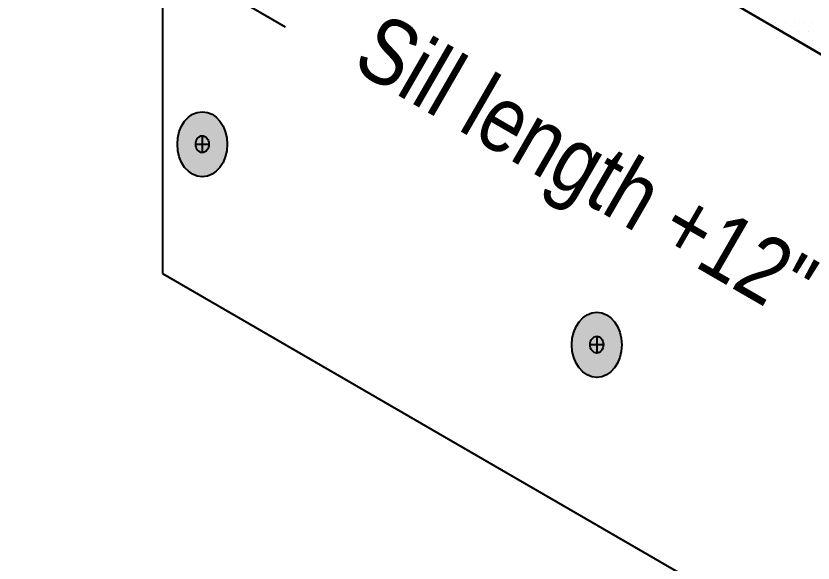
# Model space of a CAD drawing. Header units: inches. Extents: x -20.7 to 76.3, y -55.2 to 19.1.
# Drawn here: x 2.302 to 3.928, y 5.372 to 6.488 of the extents above; entities that cross this region are included whole.
import ezdxf

# ---------------------------------------------------------------- set-up
doc = ezdxf.new("R2010")
doc.units = ezdxf.units.IN
doc.header["$MEASUREMENT"] = 0
for name, color, linetype, lineweight in [('.ATI-HATCH', 7, 'Continuous', 0), ('G-ANNO-TTLB', 7, 'Continuous', 0), ('TYVEK', 7, 'Continuous', 0)]:
    doc.layers.add(name, color=color, linetype=linetype, lineweight=lineweight)

# ---------------------------------------------------------------- blocks, each defined once
blk = doc.blocks.new('Block_667')
at = {"layer": '.ATI-HATCH', "color": 8, "lineweight": 0, "true_color": 0x808080}
for p, q in [((3.8337, 6.4748), (3.8337, 6.4748)), ((3.8525, 6.4748), (3.8525, 6.4748)), ((3.8712, 6.4748), (3.8712, 6.4748)), ((3.89, 6.4748), (3.89, 6.4748)), ((3.9088, 6.4748), (3.9088, 6.4748)), ((3.9275, 6.4748), (3.9275, 6.4748)), ((3.8619, 6.456), (3.8619, 6.456)), ((3.8806, 6.456), (3.8806, 6.456)), ((3.8994, 6.456), (3.8994, 6.456)), ((3.9181, 6.456), (3.9181, 6.456)), ((3.89, 6.4373), (3.89, 6.4373)), ((3.9088, 6.4373), (3.9088, 6.4373)), ((3.9275, 6.4373), (3.9275, 6.4373)), ((3.9181, 6.4185), (3.9181, 6.4185))]:
    blk.add_line(p, q, dxfattribs=at)
at = {"layer": '.ATI-HATCH'}
blk.add_lwpolyline([(3.4404, 7.1975), (5.4314, 6.0354), (5.0031, 5.7906), (3.01, 6.9535)], close=True, dxfattribs=at)

msp = doc.modelspace()

# ---------------------------------------------------------------- hatches: boundary and pattern name
at = {"layer": 'G-ANNO-TTLB', "true_color": 0xff00ff, "transparency": 33554687}
h = msp.add_hatch(color=6, dxfattribs=at)
edge = h.paths.add_edge_path()
edge.add_spline(control_points=[(20.0342, -15.1346), (20.0342, -15.1346), (-20.6658, -15.1346), (-20.6658, -15.1346), (-20.6658, -15.1346), (-20.6658, 19.0008), (-20.6658, 19.0008), (-20.6658, 19.0008), (20.0342, 19.0008), (20.0342, 19.0008), (20.0342, 19.0008), (20.0342, -15.1346), (20.0342, -15.1346)], knot_values=[0, 0, 0, 0, 1, 1, 1, 2, 2, 2, 3, 3, 3, 4, 4, 4, 4], degree=3, periodic=0)
edge = h.paths.add_edge_path()
edge.add_spline(control_points=[(-20.5408, 18.8757), (-20.5408, 18.8757), (-20.5408, -15.0095), (-20.5408, -15.0095), (-20.5408, -15.0095), (19.9092, -15.0095), (19.9092, -15.0095), (19.9092, -15.0095), (19.9092, 18.8757), (19.9092, 18.8757), (19.9092, 18.8757), (-20.5408, 18.8757), (-20.5408, 18.8757)], knot_values=[0, 0, 0, 0, 1, 1, 1, 2, 2, 2, 3, 3, 3, 4, 4, 4, 4], degree=3, periodic=0)
edge.add_line((-20.5408, 18.8757), (-20.5408, 18.8757))
at = {"layer": 'TYVEK', "true_color": 0x003b71, "transparency": 33554687}
h = msp.add_hatch(color=156, dxfattribs=at)
h.dxf.hatch_style = 2
edge = h.paths.add_edge_path()
edge.add_ellipse((2.6826, 6.2261), major_axis=(0, 0.0664), ratio=0.766948, start_angle=0, end_angle=360)
h = msp.add_hatch(color=156, dxfattribs=at)
h.dxf.hatch_style = 2
edge = h.paths.add_edge_path()
edge.add_ellipse((3.4871, 5.817), major_axis=(0, 0.0664), ratio=0.766948, start_angle=0, end_angle=360)

# ---------------------------------------------------------------- linework, layer by layer
at = {"layer": 'G-ANNO-TTLB'}
for points in [[(20.0342, -15.1346), (20.0342, -15.1346), (-20.6658, -15.1346), (-20.6658, -15.1346), (-20.6658, -15.1346), (-20.6658, 19.0008), (-20.6658, 19.0008), (-20.6658, 19.0008), (20.0342, 19.0008), (20.0342, 19.0008), (20.0342, 19.0008), (20.0342, -15.1346), (20.0342, -15.1346)], [(-20.5408, 18.8757), (-20.5408, 18.8757), (-20.5408, -15.0095), (-20.5408, -15.0095), (-20.5408, -15.0095), (19.9092, -15.0095), (19.9092, -15.0095), (19.9092, -15.0095), (19.9092, 18.8757), (19.9092, 18.8757), (19.9092, 18.8757), (-20.5408, 18.8757), (-20.5408, 18.8757)]]:
    msp.add_open_spline(points, degree=3, knots=[0, 0, 0, 0, 1, 1, 1, 2, 2, 2, 3, 3, 3, 4, 4, 4, 4], dxfattribs=at)
at = {"layer": 'TYVEK', "color": 18, "lineweight": 25, "true_color": 0x000000}
for p, q in [((2.6015, 11.8286), (2.6015, 5.9625)), ((2.6015, 5.9625), (6.3358, 3.8006))]:
    msp.add_line(p, q, dxfattribs=at)
at = {"layer": 'TYVEK', "color": 1, "lineweight": 25, "true_color": 0xff0000}
msp.add_line((2.3827, 6.7374), (2.8519, 6.466), dxfattribs=at)
at = {"layer": 'TYVEK', "color": 252, "lineweight": 25, "true_color": 0x848484}
for p, q in [((2.6826, 6.2437), (2.6826, 6.2094)), ((2.6691, 6.2265), (2.6961, 6.2265)), ((3.4871, 5.8345), (3.4871, 5.8002)), ((3.4736, 5.8174), (3.5006, 5.8174))]:
    msp.add_line(p, q, dxfattribs=at)
at = {"layer": 'TYVEK', "color": 4, "lineweight": 25, "true_color": 0x00ffff}
msp.add_lwpolyline([(3.4383, 7.1982), (5.4572, 6.0242), (5.0289, 5.7795), (3.01, 6.9535)], close=True, dxfattribs=at)
at = {"layer": 'TYVEK', "color": 18, "lineweight": 25, "true_color": 0x000000}
for centre in [(2.6826, 6.2261), (3.4871, 5.817)]:
    msp.add_ellipse(centre, major_axis=(0, 0.0664), ratio=0.766948, dxfattribs=at)
at = {"layer": 'TYVEK', "color": 252, "lineweight": 25, "true_color": 0x848484}
for centre in [(2.6826, 6.2265), (3.4871, 5.8174)]:
    msp.add_ellipse(centre, major_axis=(0, 0.0171), ratio=0.788846, dxfattribs=at)

# ---------------------------------------------------------------- block references
at = {"layer": '.ATI-HATCH'}
msp.add_blockref('Block_667', (0, 0), dxfattribs=at)

# ---------------------------------------------------------------- texts
at = {"layer": 'TYVEK', "insert": (2.9639, 6.3471), "char_height": 0.2, "attachment_point": 7, "rotation": 330.0001}
msp.add_mtext('\\C1;\\c255;\\FArial Narrow|b0|i0|c1;\\H0.134569;\\W1.007294;Sill length +12"', dxfattribs=at)

doc.saveas('drawing.dxf')
